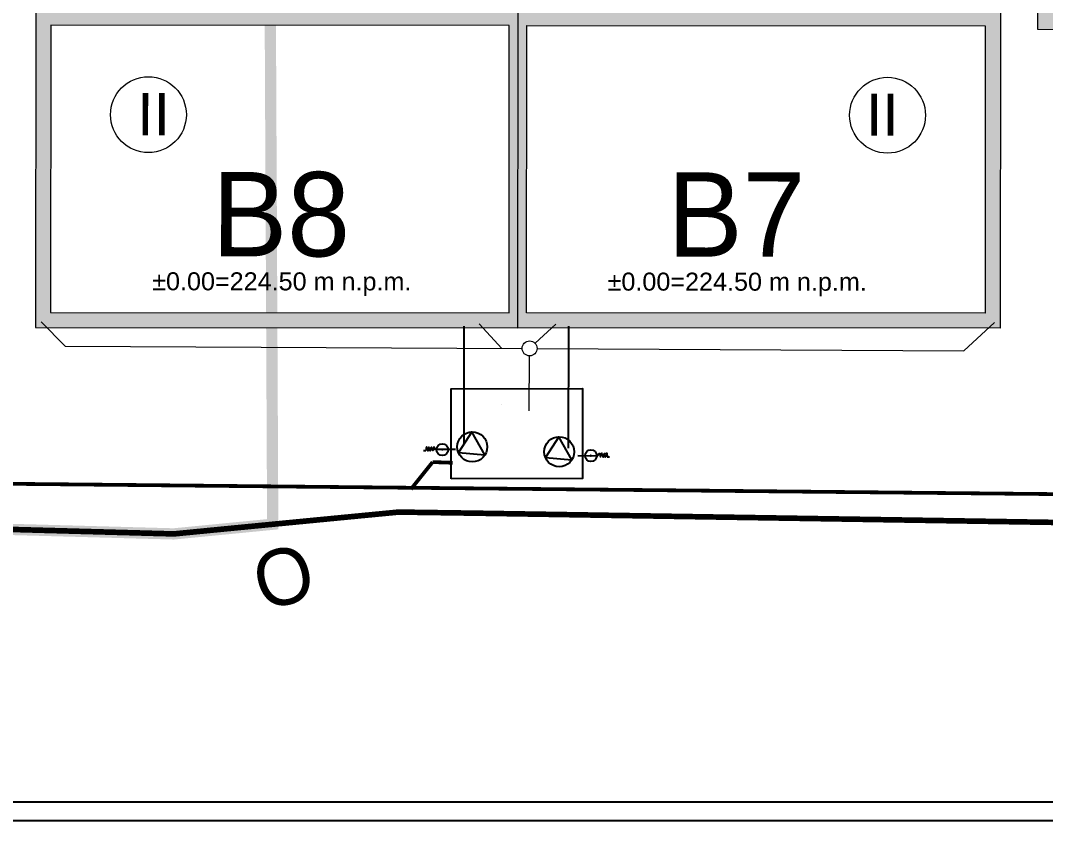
# Model space of a CAD drawing. Header units: millimetres. Extents: x 1780 to 154263, y -7240 to 17216.
# Drawn here: x 27225 to 29957, y 1087 to 3221 of the extents above; entities that cross this region are included whole.
import ezdxf

# ---------------------------------------------------------------- set-up
doc = ezdxf.new("R2010")
doc.units = ezdxf.units.MM
doc.linetypes.add('ACAD_ISO03W100', pattern=[30, 12, -18])
for name, color, linetype, lineweight in [('0 zlewnie cząstkowe', 8, 'Continuous', 50), ('2d_SX_PZT_instalacje - kanalizacja deszczowa', 8, 'CWK_KANALIZACJA_DESZCZOWA', 15), ('2d_SX_PZT_opis', 8, 'Continuous', 9), ('2d_SX_PZT_sieci i przyłącza - kanalizacja deszczowa', 8, 'Continuous', 25), ('2d_SX_PZT_teren inwestcyji', 8, 'Continuous', 5), ('2d_SX_PZT_wymiary', 50, 'Continuous', 5)]:
    doc.layers.add(name, color=color, linetype=linetype, lineweight=lineweight)
doc.layers.add('2d_SX_PZT_instalacje - elektryka', color=7, linetype='Continuous', lineweight=18, true_color=0xf51800)
doc.layers.add('60 instalacje elektryka', color=10, linetype='Continuous')
doc.layers.get('2d_SX_PZT_wymiary').off()
doc.styles.get("Standard").update_dxf_attribs({"font": 'ARIAL.TTF'})
doc.styles.add('superhelix light', font='')
doc.styles.get('superhelix light').set_extended_font_data('Bahnschrift Light')
doc.linetypes.add('CWK_KANALIZACJA_DESZCZOWA', pattern='A,0.5,-0.125,["Kd",Standard,S=0.1,R=0,X=-0.05,Y=-0.05],-0.125', length=0.75)
doc.linetypes.add('CWK_PRAD', pattern='A,0.5,-0.125,["En",Standard,S=0.1,R=0,X=-0.05,Y=-0.05],-0.125', length=0.75)

# ---------------------------------------------------------------- blocks, each defined once
blk = doc.blocks.new('NAZWY I RZĘDNE')
at = {"layer": '2d_SX_PZT_opis', "char_height": 225, "width": 507.522, "attachment_point": 3, "rotation": 344.9521, "style": 'superhelix light'}
for s, insert in [('B8', (36597.7, 16212.5)), ('B7', (37769.9, 15897.4))]:
    blk.add_mtext(s, dxfattribs=dict(at, insert=insert))
at = {"layer": '2d_SX_PZT_opis', "char_height": 48, "width": 1025.543, "attachment_point": 1, "rotation": 344.9521}
for insert in [(36019.2, 16090.9), (37191.4, 15775.8)]:
    blk.add_mtext('%%P0.00=224.50 m n.p.m.', dxfattribs=dict(at, insert=insert))
blk = doc.blocks.new('pzt wymiary podstawowe')
at = {"layer": '2d_SX_PZT_wymiary', "rotation": 15.04791395420216}
blk.add_blockref('NAZWY I RZĘDNE', (-39723.1, -71705.8), dxfattribs=at)
blk = doc.blocks.new('PDKLD PZT')
h = blk.add_hatch(color=256)
h.dxf.hatch_style = 1
h.paths.add_polyline_path([(44379.5, -22419), (44379, -22987), (44378.7, -23389), (43857.7, -23388.6), (43858.1, -22939.6), (43114.1, -22939.1), (43115.1, -21622.1), (43835.1, -21622.6), (43834.5, -22418.6)], flags=16)
h.paths.add_polyline_path([(44385.7, -23429), (43817.7, -23428.6), (43818, -22979.6), (43074, -22979.1), (43075.1, -21582.1), (43875.1, -21582.6), (43874.5, -22378.6), (44403, -22379), (44402.6, -22947), (44402.2, -23429), (44385.7, -23429)])
h = blk.add_hatch(color=256)
h.dxf.hatch_style = 1
h.paths.add_polyline_path([(41665.1, -22968), (40443.1, -22967.1), (40442.5, -23733.1), (41664.5, -23734)], flags=16)
h.paths.add_polyline_path([(41688.6, -22928), (40403.1, -22927.1), (40402.5, -23773.1), (41688, -23774)])
h = blk.add_hatch(color=256)
h.dxf.hatch_style = 1
h.paths.add_polyline_path([(41712.1, -22968.1), (42934.1, -22969), (42933.5, -23735), (41711.5, -23734.1)], flags=16)
h.paths.add_polyline_path([(41688.6, -22928), (42974.1, -22929), (42973.5, -23775), (41688, -23774)])
for points in [[(44385.7, -23429), (43817.7, -23428.6), (43818, -22979.6), (43074, -22979.1), (43075.1, -21582.1), (43875.1, -21582.6), (43874.5, -22378.6), (44403, -22379), (44402.6, -22947), (44402.6, -22947), (44402.2, -23429), (44385.7, -23429)], [(41688.6, -22928), (40403.1, -22927.1), (40402.5, -23773.1), (41688, -23774)], [(41688.6, -22928), (42974.1, -22929), (42973.5, -23775), (41688, -23774)], [(41665.1, -22968), (40443.1, -22967.1), (40442.5, -23733.1), (41664.5, -23734)], [(41712.1, -22968.1), (42934.1, -22969), (42933.5, -23735), (41711.5, -23734.1)]]:
    blk.add_lwpolyline(points, close=True)
at = {"layer": '0 zlewnie cząstkowe', "linetype": 'ByBlock', "lineweight": 25}
for p, q in [((41643.7, -23977.4), (41643.7, -23977.4)), ((41443.1, -24102.1), (41436.8, -24101.8)), ((41522, -24098.9), (41468.2, -24098.9)), ((41847.6, -24114.8), (41901.4, -24115)), ((41926.4, -24118.3), (41932.7, -24118.1))]:
    blk.add_line(p, q, dxfattribs=at)
for points in [[(41510.2, -24176.8), (41510, -23936.8), (41860, -23936), (41860.2, -24176), (41510.2, -24176.8)], [(41530.3, -24106.7), (41600.3, -24113), (41565.7, -24051.7), (41530.3, -24106.7)], [(41762, -24119.6), (41832.1, -24125.9), (41797.5, -24064.6), (41762, -24119.6)]]:
    blk.add_lwpolyline(points, dxfattribs=at)
for centre, radius in [((41566.6, -24091.6), 40), ((41798.3, -24104.5), 40), ((41486.8, -24098.9), 15.6), ((41486.8, -24098.9), 0.947), ((41882.8, -24115), 15.6), ((41882.8, -24115), 0.947)]:
    blk.add_circle(centre, radius, dxfattribs=at)
for points in [[(41468.4, -24099.5), (41463.7, -24092.7), (41461.4, -24101.6), (41457.5, -24092.6), (41454, -24102.5), (41450.9, -24092.6), (41448.5, -24102.4), (41445.3, -24092.4), (41443.1, -24102.1)], [(41901.2, -24115.6), (41905.9, -24108.8), (41908.2, -24117.7), (41912.2, -24108.7), (41915.6, -24118.6), (41918.7, -24108.8), (41921.1, -24118.6), (41924.3, -24108.5), (41926.4, -24118.3)]]:
    blk.add_spline(points, degree=3, dxfattribs=at)
at = {"layer": '2d_SX_PZT_instalacje - kanalizacja deszczowa', "ltscale": 500}
for points in [[(40481.7, -23822.8), (40417.5, -23758.1)], [(41584.9, -23763.4), (41645, -23828.8)], [(41789.7, -23764.2), (41734.1, -23815.4)], [(42958.5, -23760), (42876.9, -23835.1)], [(40481.7, -23822.8), (41699.4, -23829)], [(41718.5, -23995.4), (41719.3, -23848.9)], [(41739.4, -23829.2), (42876.9, -23835.1)]]:
    blk.add_lwpolyline(points, dxfattribs=at)
blk.add_circle((41719.4, -23828.9), 20, dxfattribs=at)
at = {"layer": '2d_SX_PZT_opis'}
for centre in [(40703.4, -23205.8), (42673.4, -23207.3)]:
    blk.add_circle(centre, 101.1, dxfattribs=at)
at = {"layer": '2d_SX_PZT_sieci i przyłącza - kanalizacja deszczowa', "linetype": 'ByBlock', "const_width": 10}
for points in [[(41402.9, -24204.6), (41460.8, -24132.1)], [(41460.8, -24132.1), (41514.4, -24133.9)], [(38272.8, -24169.6), (43736.2, -24223.6)]]:
    blk.add_lwpolyline(points, dxfattribs=at)
at = {"layer": '2d_SX_PZT_teren inwestcyji', "linetype": 'Continuous', "ltscale": 0.1, "const_width": 15}
blk.add_lwpolyline([(28533.9, -24463.7), (30610.8, -24379.1), (33031.9, -24261.2), (34931.1, -24197.3), (36977.5, -24219.2), (40770.9, -24323.6), (41032.2, -24298.1), (41370.3, -24265.4), (41571.9, -24268.3), (43580.7, -24300.3), (45848, -24315.8), (46416.6, -24316.6), (48265.8, -24321), (52120.5, -24406.9)], dxfattribs=at)
at = {"layer": '2d_SX_PZT_teren inwestcyji', "linetype": 'ACAD_ISO03W100', "ltscale": 5, "const_width": 30}
blk.add_lwpolyline([(28533.9, -24463.7), (30610.8, -24379.1), (33031.9, -24261.2), (34931.1, -24197.3), (36977.5, -24219.2), (40770.9, -24323.6), (41034.7, -24297.8), (41017.7, -20730), (39580.5, -20747.9), (36932.5, -20768.2), (34784.1, -20802.6), (32638.5, -20785.5), (30155.8, -20785.3), (28342.4, -20789.4)], dxfattribs=at)
at = {"layer": '2d_SX_PZT_wymiary'}
for name, p, rotation in [('pzt wymiary podstawowe', (49864.8, 23182.4), 359.9576482055129), ('NAZWY I RZĘDNE', (10088.6, -48494), 15.00556215971501)]:
    blk.add_blockref(name, p, dxfattribs=dict(at, rotation=rotation))
at = {"layer": '2d_SX_PZT_opis', "char_height": 112.5, "width": 507.522}
for insert, attachment_point, rotation in [((40673.6, -23148.1), 1, 359.9134), ((42703.2, -23149.6), 3, 0.0014)]:
    blk.add_mtext('II', dxfattribs=dict(at, insert=insert, attachment_point=attachment_point, rotation=rotation))
at = {"layer": '2d_SX_PZT_opis', "insert": (40968.7, -24385.1), "char_height": 150, "width": 507.522, "attachment_point": 1, "rotation": 14.9614, "style": 'superhelix light'}
blk.add_mtext('O', dxfattribs=at)

msp = doc.modelspace()

# ---------------------------------------------------------------- linework, layer by layer
at = {"layer": '2d_SX_PZT_instalacje - elektryka', "color": 7, "linetype": 'CWK_PRAD', "lineweight": 25, "ltscale": 400, "flags": 128}
for points in [[(28408, 2092), (28408.2, 2405.2)], [(28686.5, 2080.1), (28686.7, 2405.1)]]:
    msp.add_lwpolyline(points, dxfattribs=at)
at = {"layer": '60 instalacje elektryka'}
for points in [[(53121.2, 5617.3), (1780.2, 5617.3), (1780.2, 1087.5), (53121.2, 1087.5)], [(2058.6, 1137.5), (53058.1, 1137.5), (53058.1, 5552.3), (2058.6, 5552.3)]]:
    msp.add_lwpolyline(points, close=True, dxfattribs=at)

# ---------------------------------------------------------------- block references
at = {"layer": '2d_SX_PZT_teren inwestcyji'}
msp.add_blockref('PDKLD PZT', (-13137, 26175.2), dxfattribs=at)

doc.saveas('drawing.dxf')
